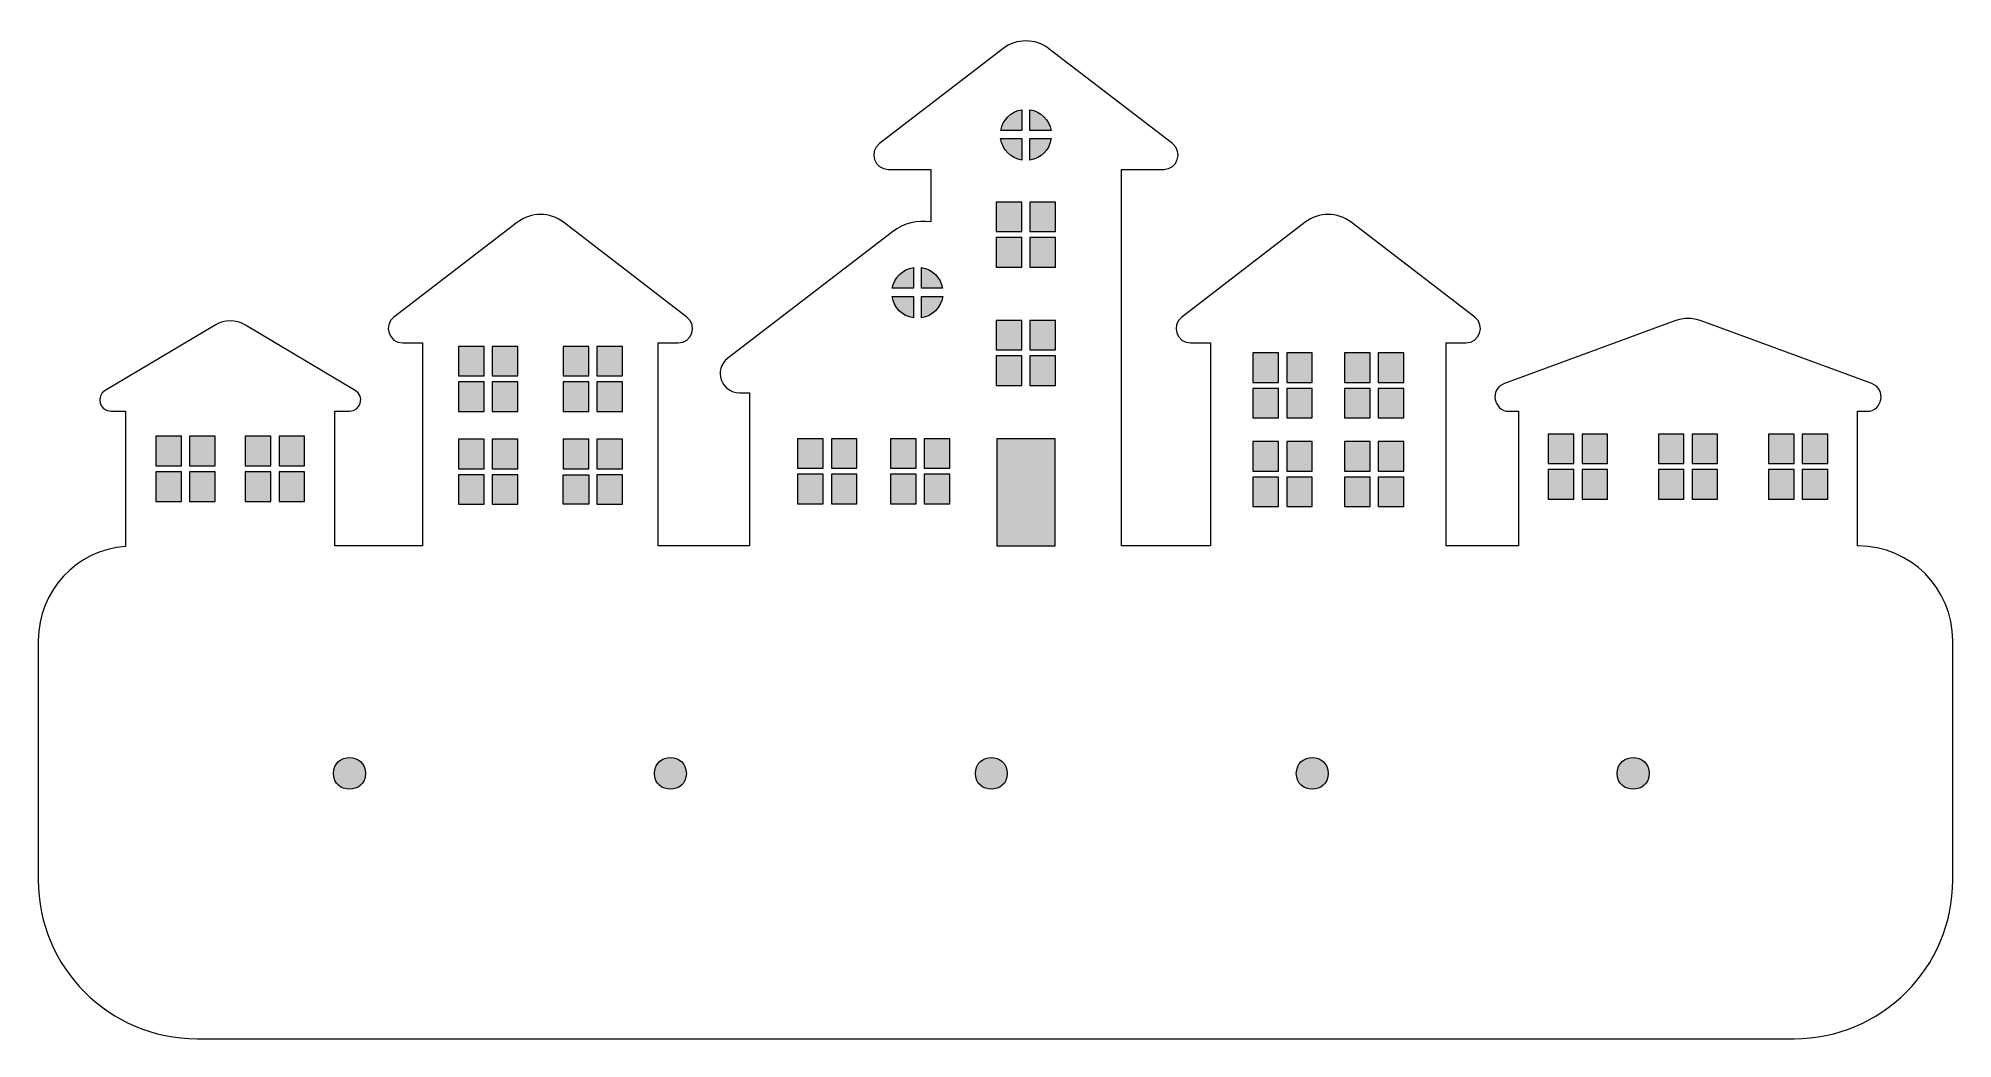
# Model space of a CAD drawing. Header units: inches. Extents: x 14.38 to 20.22, y -14.09 to -11.04.
import ezdxf

# ---------------------------------------------------------------- set-up
doc = ezdxf.new("R2010")
doc.units = ezdxf.units.IN
doc.header["$MEASUREMENT"] = 0
doc.layers.add('_U+0421_U+043B_U+043E_U+0439 1', color=7, linetype='Continuous')

msp = doc.modelspace()

# ---------------------------------------------------------------- hatches: boundary and pattern name
at = {"layer": '_U+0421_U+043B_U+043E_U+0439 1', "true_color": 0xffffff}
h = msp.add_hatch(color=7, dxfattribs=at)
h.dxf.hatch_style = 2
h.paths.add_polyline_path([(15.9847, -12.3687), (16.0628, -12.3687), (16.0628, -12.4589), (15.9847, -12.4589)])
h.paths.add_polyline_path([(15.9847, -12.1755), (16.0628, -12.1755), (16.0628, -12.0853), (15.9847, -12.0853)])
h.paths.add_polyline_path([(15.7684, -12.0672), (15.8465, -12.0672), (15.8465, -11.977), (15.7684, -11.977)])
h.paths.add_polyline_path([(15.9847, -12.3506), (16.0628, -12.3506), (16.0628, -12.2604), (15.9847, -12.2604)])
h.paths.add_polyline_path([(15.7684, -12.1755), (15.8465, -12.1755), (15.8465, -12.0853), (15.7684, -12.0853)])
h.paths.add_polyline_path([(15.7684, -12.4589), (15.8465, -12.4589), (15.8465, -12.3687), (15.7684, -12.3687)])
h.paths.add_polyline_path([(16.9834, -12.4574), (17.0614, -12.4574), (17.0614, -12.3671), (16.9834, -12.3671)])
h.paths.add_polyline_path([(15.7684, -12.3506), (15.8465, -12.3506), (15.8465, -12.2604), (15.7684, -12.2604)])
h.paths.add_polyline_path([(16.0876, -12.0672), (16.1656, -12.0672), (16.1656, -11.977), (16.0876, -11.977)])
h.paths.add_polyline_path([(16.8026, -12.4574), (16.8807, -12.4574), (16.8807, -12.3671), (16.8026, -12.3671)])
h.paths.add_polyline_path([(16.6998, -12.349), (16.7778, -12.349), (16.7778, -12.2588), (16.6998, -12.2588)])
h.paths.add_polyline_path([(16.6998, -12.4574), (16.7778, -12.4574), (16.7778, -12.3671), (16.6998, -12.3671)])
h.paths.add_polyline_path([(15.9847, -12.0672), (16.0628, -12.0672), (16.0628, -11.977), (15.9847, -11.977)])
h.paths.add_polyline_path([(16.8026, -12.349), (16.8807, -12.349), (16.8807, -12.2588), (16.8026, -12.2588)])
h.paths.add_polyline_path([(16.0876, -12.3506), (16.1656, -12.3506), (16.1656, -12.2604), (16.0876, -12.2604)])
h.paths.add_polyline_path([(16.0876, -12.4589), (16.1656, -12.4589), (16.1656, -12.3687), (16.0876, -12.3687)])
h.paths.add_polyline_path([(15.6656, -12.1755), (15.7436, -12.1755), (15.7436, -12.0853), (15.6656, -12.0853)])
h.paths.add_polyline_path([(16.0876, -12.1755), (16.1656, -12.1755), (16.1656, -12.0853), (16.0876, -12.0853)])
h.paths.add_polyline_path([(15.6656, -12.0672), (15.7436, -12.0672), (15.7436, -11.977), (15.6656, -11.977)])
edge = h.paths.add_edge_path()
edge.add_spline(control_points=[(17.0775, -11.7999), (17.0775, -11.7999), (17.1419, -11.7999), (17.1419, -11.7999), (17.1362, -11.7673), (17.1103, -11.7417), (17.0775, -11.7365), (17.0775, -11.7365), (17.0775, -11.7999), (17.0775, -11.7999)], knot_values=[0, 0, 0, 0, 1, 1, 1, 2, 2, 2, 3, 3, 3, 3], degree=3, periodic=1)
h.paths.add_polyline_path([(14.7422, -12.4499), (14.8203, -12.4499), (14.8203, -12.3596), (14.7422, -12.3596)])
edge = h.paths.add_edge_path()
edge.add_spline(control_points=[(17.0527, -11.7999), (17.0527, -11.7999), (17.0527, -11.7365), (17.0527, -11.7365), (17.02, -11.7417), (16.9941, -11.7673), (16.9884, -11.7999), (16.9884, -11.7999), (17.0527, -11.7999), (17.0527, -11.7999)], knot_values=[0, 0, 0, 0, 1, 1, 1, 2, 2, 2, 3, 3, 3, 3], degree=3, periodic=1)
edge = h.paths.add_edge_path()
edge.add_spline(control_points=[(16.988, -11.8247), (16.9929, -11.8583), (17.0192, -11.885), (17.0527, -11.8903), (17.0527, -11.8903), (17.0527, -11.8247), (17.0527, -11.8247), (17.0527, -11.8247), (16.988, -11.8247), (16.988, -11.8247)], knot_values=[0, 0, 0, 0, 1, 1, 1, 2, 2, 2, 3, 3, 3, 3], degree=3, periodic=1)
h.paths.add_polyline_path([(17.3837, -11.8977), (17.3057, -11.8977), (17.3057, -11.9879), (17.3837, -11.9879)])
h.paths.add_polyline_path([(15.6656, -12.3506), (15.7436, -12.3506), (15.7436, -12.2604), (15.6656, -12.2604)])
h.paths.add_polyline_path([(17.3837, -11.6449), (17.3057, -11.6449), (17.3057, -11.7352), (17.3837, -11.7352)])
h.paths.add_polyline_path([(17.3837, -11.5366), (17.3057, -11.5366), (17.3057, -11.6269), (17.3837, -11.6269)])
h.paths.add_polyline_path([(15.0153, -12.3416), (15.0933, -12.3416), (15.0933, -12.2513), (15.0153, -12.2513)])
h.paths.add_polyline_path([(15.1181, -12.3416), (15.1961, -12.3416), (15.1961, -12.2513), (15.1181, -12.2513)])
h.paths.add_polyline_path([(15.1181, -12.4499), (15.1961, -12.4499), (15.1961, -12.3596), (15.1181, -12.3596)])
h.paths.add_polyline_path([(14.7422, -12.3416), (14.8203, -12.3416), (14.8203, -12.2513), (14.7422, -12.2513)])
h.paths.add_polyline_path([(15.6656, -12.4589), (15.7436, -12.4589), (15.7436, -12.3687), (15.6656, -12.3687)])
h.paths.add_polyline_path([(15.0153, -12.4499), (15.0933, -12.4499), (15.0933, -12.3596), (15.0153, -12.3596)])
h.paths.add_polyline_path([(14.8451, -12.4499), (14.9231, -12.4499), (14.9231, -12.3596), (14.8451, -12.3596)])
h.paths.add_polyline_path([(14.8451, -12.3416), (14.9231, -12.3416), (14.9231, -12.2513), (14.8451, -12.2513)])
h.paths.add_polyline_path([(18.9893, -12.443), (19.0673, -12.443), (19.0673, -12.3527), (18.9893, -12.3527)])
h.paths.add_polyline_path([(18.4706, -12.0872), (18.5486, -12.0872), (18.5486, -11.997), (18.4706, -11.997)])
h.paths.add_polyline_path([(18.9893, -12.3347), (19.0673, -12.3347), (19.0673, -12.2444), (18.9893, -12.2444)])
h.paths.add_polyline_path([(18.4706, -12.1955), (18.5486, -12.1955), (18.5486, -12.1053), (18.4706, -12.1053)])
h.paths.add_polyline_path([(19.0921, -12.3347), (19.1701, -12.3347), (19.1701, -12.2444), (19.0921, -12.2444)])
h.paths.add_polyline_path([(19.0921, -12.443), (19.1701, -12.443), (19.1701, -12.3527), (19.0921, -12.3527)])
h.paths.add_polyline_path([(18.3677, -12.0872), (18.4457, -12.0872), (18.4457, -11.997), (18.3677, -11.997)])
h.paths.add_polyline_path([(18.4706, -12.3575), (18.5486, -12.3575), (18.5486, -12.2673), (18.4706, -12.2673)])
h.paths.add_polyline_path([(18.3677, -12.1955), (18.4457, -12.1955), (18.4457, -12.1053), (18.3677, -12.1053)])
h.paths.add_polyline_path([(18.4706, -12.4658), (18.5486, -12.4658), (18.5486, -12.3756), (18.4706, -12.3756)])
h.paths.add_polyline_path([(19.325, -12.3347), (19.403, -12.3347), (19.403, -12.2444), (19.325, -12.2444)])
h.paths.add_polyline_path([(19.6607, -12.3347), (19.7387, -12.3347), (19.7387, -12.2444), (19.6607, -12.2444)])
h.paths.add_polyline_path([(19.7635, -12.443), (19.8415, -12.443), (19.8415, -12.3527), (19.7635, -12.3527)])
h.paths.add_polyline_path([(19.7635, -12.3347), (19.8415, -12.3347), (19.8415, -12.2444), (19.7635, -12.2444)])
h.paths.add_polyline_path([(19.325, -12.443), (19.403, -12.443), (19.403, -12.3527), (19.325, -12.3527)])
h.paths.add_polyline_path([(16.9834, -12.349), (17.0614, -12.349), (17.0614, -12.2588), (16.9834, -12.2588)])
h.paths.add_polyline_path([(18.3677, -12.3575), (18.4457, -12.3575), (18.4457, -12.2673), (18.3677, -12.2673)])
h.paths.add_polyline_path([(19.4278, -12.3347), (19.5058, -12.3347), (19.5058, -12.2444), (19.4278, -12.2444)])
h.paths.add_polyline_path([(19.4278, -12.443), (19.5058, -12.443), (19.5058, -12.3527), (19.4278, -12.3527)])
h.paths.add_polyline_path([(19.6607, -12.443), (19.7387, -12.443), (19.7387, -12.3527), (19.6607, -12.3527)])
h.paths.add_polyline_path([(17.4085, -11.9879), (17.4865, -11.9879), (17.4865, -11.8977), (17.4085, -11.8977)])
h.paths.add_polyline_path([(18.3677, -12.4658), (18.4457, -12.4658), (18.4457, -12.3756), (18.3677, -12.3756)])
h.paths.add_polyline_path([(17.4085, -12.0963), (17.4865, -12.0963), (17.4865, -12.006), (17.4085, -12.006)])
h.paths.add_polyline_path([(17.4085, -11.7352), (17.4865, -11.7352), (17.4865, -11.6449), (17.4085, -11.6449)])
h.paths.add_polyline_path([(17.0862, -12.4574), (17.1642, -12.4574), (17.1642, -12.3671), (17.0862, -12.3671)])
h.paths.add_polyline_path([(17.3837, -12.006), (17.3057, -12.006), (17.3057, -12.0963), (17.3837, -12.0963)])
h.paths.add_polyline_path([(17.4085, -11.6269), (17.4865, -11.6269), (17.4865, -11.5366), (17.4085, -11.5366)])
h.paths.add_polyline_path([(17.0862, -12.349), (17.1642, -12.349), (17.1642, -12.2588), (17.0862, -12.2588)])
h.paths.add_polyline_path([(17.3073, -12.5861), (17.485, -12.5861), (17.485, -12.2588), (17.3073, -12.2588)])
h.paths.add_polyline_path([(18.0885, -12.4658), (18.1665, -12.4658), (18.1665, -12.3756), (18.0885, -12.3756)])
h.paths.add_polyline_path([(18.1914, -12.1955), (18.2694, -12.1955), (18.2694, -12.1053), (18.1914, -12.1053)])
h.paths.add_polyline_path([(18.1914, -12.4658), (18.2694, -12.4658), (18.2694, -12.3756), (18.1914, -12.3756)])
h.paths.add_polyline_path([(18.1914, -12.0872), (18.2694, -12.0872), (18.2694, -11.997), (18.1914, -11.997)])
h.paths.add_polyline_path([(18.1914, -12.3575), (18.2694, -12.3575), (18.2694, -12.2673), (18.1914, -12.2673)])
h.paths.add_polyline_path([(18.0885, -12.0872), (18.1665, -12.0872), (18.1665, -11.997), (18.0885, -11.997)])
h.paths.add_polyline_path([(18.0885, -12.3575), (18.1665, -12.3575), (18.1665, -12.2673), (18.0885, -12.2673)])
h.paths.add_polyline_path([(18.0885, -12.1955), (18.1665, -12.1955), (18.1665, -12.1053), (18.0885, -12.1053)])
edge = h.paths.add_edge_path()
edge.add_spline(control_points=[(17.4085, -11.3184), (17.4085, -11.3184), (17.4729, -11.3184), (17.4729, -11.3184), (17.4672, -11.2858), (17.4413, -11.2602), (17.4085, -11.2549), (17.4085, -11.2549), (17.4085, -11.3184), (17.4085, -11.3184)], knot_values=[0, 0, 0, 0, 1, 1, 1, 2, 2, 2, 3, 3, 3, 3], degree=3, periodic=1)
edge = h.paths.add_edge_path()
edge.add_spline(control_points=[(17.3837, -11.3184), (17.3837, -11.3184), (17.3837, -11.2549), (17.3837, -11.2549), (17.3509, -11.2602), (17.325, -11.2858), (17.3193, -11.3184), (17.3193, -11.3184), (17.3837, -11.3184), (17.3837, -11.3184)], knot_values=[0, 0, 0, 0, 1, 1, 1, 2, 2, 2, 3, 3, 3, 3], degree=3, periodic=1)
edge = h.paths.add_edge_path()
edge.add_spline(control_points=[(17.3837, -11.3432), (17.3837, -11.3432), (17.319, -11.3432), (17.319, -11.3432), (17.3239, -11.3768), (17.3502, -11.4034), (17.3837, -11.4088), (17.3837, -11.4088), (17.3837, -11.3432), (17.3837, -11.3432)], knot_values=[0, 0, 0, 0, 1, 1, 1, 2, 2, 2, 3, 3, 3, 3], degree=3, periodic=1)
edge = h.paths.add_edge_path()
edge.add_spline(control_points=[(17.4085, -11.3432), (17.4085, -11.3432), (17.4085, -11.4088), (17.4085, -11.4088), (17.442, -11.4034), (17.4683, -11.3768), (17.4732, -11.3432), (17.4732, -11.3432), (17.4085, -11.3432), (17.4085, -11.3432)], knot_values=[0, 0, 0, 0, 1, 1, 1, 2, 2, 2, 3, 3, 3, 3], degree=3, periodic=1)
edge = h.paths.add_edge_path()
edge.add_spline(control_points=[(17.1422, -11.8247), (17.1422, -11.8247), (17.0775, -11.8247), (17.0775, -11.8247), (17.0775, -11.8247), (17.0775, -11.8903), (17.0775, -11.8903), (17.111, -11.885), (17.1373, -11.8583), (17.1422, -11.8247)], knot_values=[0, 0, 0, 0, 0.013889, 0.013889, 0.013889, 0.027778, 0.027778, 0.027778, 0.041667, 0.041667, 0.041667, 0.041667], degree=3, periodic=0)
edge.add_line((17.1422, -11.8247), (17.1422, -11.8247))
edge = h.paths.add_edge_path()
edge.add_spline(control_points=[(15.2843, -13.28), (15.2843, -13.3443), (15.3815, -13.3444), (15.3815, -13.28), (15.3815, -13.2157), (15.2843, -13.2156), (15.2843, -13.28)], knot_values=[0, 0, 0, 0, 0.013889, 0.013889, 0.013889, 0.027778, 0.027778, 0.027778, 0.027778], degree=3, periodic=0)
edge.add_line((15.2843, -13.28), (15.2843, -13.28))
edge = h.paths.add_edge_path()
edge.add_spline(control_points=[(16.2631, -13.28), (16.2631, -13.3443), (16.3604, -13.3444), (16.3604, -13.28), (16.3604, -13.2157), (16.2631, -13.2156), (16.2631, -13.28)], knot_values=[0, 0, 0, 0, 0.013889, 0.013889, 0.013889, 0.027778, 0.027778, 0.027778, 0.027778], degree=3, periodic=0)
edge.add_line((16.2631, -13.28), (16.2631, -13.28))
edge = h.paths.add_edge_path()
edge.add_spline(control_points=[(17.2419, -13.28), (17.2419, -13.3443), (17.3392, -13.3444), (17.3392, -13.28), (17.3392, -13.2157), (17.2419, -13.2156), (17.2419, -13.28)], knot_values=[0, 0, 0, 0, 0.013889, 0.013889, 0.013889, 0.027778, 0.027778, 0.027778, 0.027778], degree=3, periodic=0)
edge.add_line((17.2419, -13.28), (17.2419, -13.28))
edge = h.paths.add_edge_path()
edge.add_spline(control_points=[(18.2208, -13.28), (18.2208, -13.3443), (18.318, -13.3444), (18.318, -13.28), (18.318, -13.2157), (18.2208, -13.2156), (18.2208, -13.28)], knot_values=[0, 0, 0, 0, 0.013889, 0.013889, 0.013889, 0.027778, 0.027778, 0.027778, 0.027778], degree=3, periodic=0)
edge.add_line((18.2208, -13.28), (18.2208, -13.28))
edge = h.paths.add_edge_path()
edge.add_spline(control_points=[(19.1996, -13.28), (19.1996, -13.3443), (19.2968, -13.3444), (19.2968, -13.28), (19.2968, -13.2157), (19.1996, -13.2156), (19.1996, -13.28)], knot_values=[0, 0, 0, 0, 0.013889, 0.013889, 0.013889, 0.027778, 0.027778, 0.027778, 0.027778], degree=3, periodic=0)
edge.add_line((19.1996, -13.28), (19.1996, -13.28))

# ---------------------------------------------------------------- linework, layer by layer
at = {"layer": '_U+0421_U+043B_U+043E_U+0439 1', "lineweight": 0}
for points in [[(17.3837, -11.5366), (17.3057, -11.5366), (17.3057, -11.6269), (17.3837, -11.6269), (17.3837, -11.5366)], [(17.4085, -11.6269), (17.4865, -11.6269), (17.4865, -11.5366), (17.4085, -11.5366), (17.4085, -11.6269)], [(17.3837, -11.6449), (17.3057, -11.6449), (17.3057, -11.7352), (17.3837, -11.7352), (17.3837, -11.6449)], [(17.4085, -11.7352), (17.4865, -11.7352), (17.4865, -11.6449), (17.4085, -11.6449), (17.4085, -11.7352)], [(17.3837, -11.8977), (17.3057, -11.8977), (17.3057, -11.9879), (17.3837, -11.9879), (17.3837, -11.8977)], [(17.4085, -11.9879), (17.4865, -11.9879), (17.4865, -11.8977), (17.4085, -11.8977), (17.4085, -11.9879)], [(15.6656, -12.0672), (15.7436, -12.0672), (15.7436, -11.977), (15.6656, -11.977), (15.6656, -12.0672)], [(15.7684, -12.0672), (15.8465, -12.0672), (15.8465, -11.977), (15.7684, -11.977), (15.7684, -12.0672)], [(15.9847, -12.0672), (16.0628, -12.0672), (16.0628, -11.977), (15.9847, -11.977), (15.9847, -12.0672)], [(16.0876, -12.0672), (16.1656, -12.0672), (16.1656, -11.977), (16.0876, -11.977), (16.0876, -12.0672)], [(17.3837, -12.006), (17.3057, -12.006), (17.3057, -12.0963), (17.3837, -12.0963), (17.3837, -12.006)], [(17.4085, -12.0963), (17.4865, -12.0963), (17.4865, -12.006), (17.4085, -12.006), (17.4085, -12.0963)], [(18.0885, -12.0872), (18.1665, -12.0872), (18.1665, -11.997), (18.0885, -11.997), (18.0885, -12.0872)], [(18.1914, -12.0872), (18.2694, -12.0872), (18.2694, -11.997), (18.1914, -11.997), (18.1914, -12.0872)], [(18.3677, -12.0872), (18.4457, -12.0872), (18.4457, -11.997), (18.3677, -11.997), (18.3677, -12.0872)], [(18.4706, -12.0872), (18.5486, -12.0872), (18.5486, -11.997), (18.4706, -11.997), (18.4706, -12.0872)], [(15.6656, -12.1755), (15.7436, -12.1755), (15.7436, -12.0853), (15.6656, -12.0853), (15.6656, -12.1755)], [(15.7684, -12.1755), (15.8465, -12.1755), (15.8465, -12.0853), (15.7684, -12.0853), (15.7684, -12.1755)], [(15.9847, -12.1755), (16.0628, -12.1755), (16.0628, -12.0853), (15.9847, -12.0853), (15.9847, -12.1755)], [(16.0876, -12.1755), (16.1656, -12.1755), (16.1656, -12.0853), (16.0876, -12.0853), (16.0876, -12.1755)], [(18.0885, -12.1955), (18.1665, -12.1955), (18.1665, -12.1053), (18.0885, -12.1053), (18.0885, -12.1955)], [(18.1914, -12.1955), (18.2694, -12.1955), (18.2694, -12.1053), (18.1914, -12.1053), (18.1914, -12.1955)], [(18.3677, -12.1955), (18.4457, -12.1955), (18.4457, -12.1053), (18.3677, -12.1053), (18.3677, -12.1955)], [(18.4706, -12.1955), (18.5486, -12.1955), (18.5486, -12.1053), (18.4706, -12.1053), (18.4706, -12.1955)], [(14.7422, -12.3416), (14.8203, -12.3416), (14.8203, -12.2513), (14.7422, -12.2513), (14.7422, -12.3416)], [(14.8451, -12.3416), (14.9231, -12.3416), (14.9231, -12.2513), (14.8451, -12.2513), (14.8451, -12.3416)], [(15.0153, -12.3416), (15.0933, -12.3416), (15.0933, -12.2513), (15.0153, -12.2513), (15.0153, -12.3416)], [(15.1181, -12.3416), (15.1961, -12.3416), (15.1961, -12.2513), (15.1181, -12.2513), (15.1181, -12.3416)], [(15.6656, -12.3506), (15.7436, -12.3506), (15.7436, -12.2604), (15.6656, -12.2604), (15.6656, -12.3506)], [(15.7684, -12.3506), (15.8465, -12.3506), (15.8465, -12.2604), (15.7684, -12.2604), (15.7684, -12.3506)], [(15.9847, -12.3506), (16.0628, -12.3506), (16.0628, -12.2604), (15.9847, -12.2604), (15.9847, -12.3506)], [(16.0876, -12.3506), (16.1656, -12.3506), (16.1656, -12.2604), (16.0876, -12.2604), (16.0876, -12.3506)], [(16.6998, -12.349), (16.7778, -12.349), (16.7778, -12.2588), (16.6998, -12.2588), (16.6998, -12.349)], [(16.8026, -12.349), (16.8807, -12.349), (16.8807, -12.2588), (16.8026, -12.2588), (16.8026, -12.349)], [(16.9834, -12.349), (17.0614, -12.349), (17.0614, -12.2588), (16.9834, -12.2588), (16.9834, -12.349)], [(17.0862, -12.349), (17.1642, -12.349), (17.1642, -12.2588), (17.0862, -12.2588), (17.0862, -12.349)], [(17.3073, -12.5861), (17.485, -12.5861), (17.485, -12.2588), (17.3073, -12.2588), (17.3073, -12.5861)], [(18.9893, -12.3347), (19.0673, -12.3347), (19.0673, -12.2444), (18.9893, -12.2444), (18.9893, -12.3347)], [(19.0921, -12.3347), (19.1701, -12.3347), (19.1701, -12.2444), (19.0921, -12.2444), (19.0921, -12.3347)], [(19.325, -12.3347), (19.403, -12.3347), (19.403, -12.2444), (19.325, -12.2444), (19.325, -12.3347)], [(19.4278, -12.3347), (19.5058, -12.3347), (19.5058, -12.2444), (19.4278, -12.2444), (19.4278, -12.3347)], [(19.6607, -12.3347), (19.7387, -12.3347), (19.7387, -12.2444), (19.6607, -12.2444), (19.6607, -12.3347)], [(19.7635, -12.3347), (19.8415, -12.3347), (19.8415, -12.2444), (19.7635, -12.2444), (19.7635, -12.3347)], [(18.0885, -12.3575), (18.1665, -12.3575), (18.1665, -12.2673), (18.0885, -12.2673), (18.0885, -12.3575)], [(18.1914, -12.3575), (18.2694, -12.3575), (18.2694, -12.2673), (18.1914, -12.2673), (18.1914, -12.3575)], [(18.3677, -12.3575), (18.4457, -12.3575), (18.4457, -12.2673), (18.3677, -12.2673), (18.3677, -12.3575)], [(18.4706, -12.3575), (18.5486, -12.3575), (18.5486, -12.2673), (18.4706, -12.2673), (18.4706, -12.3575)], [(14.7422, -12.4499), (14.8203, -12.4499), (14.8203, -12.3596), (14.7422, -12.3596), (14.7422, -12.4499)], [(14.8451, -12.4499), (14.9231, -12.4499), (14.9231, -12.3596), (14.8451, -12.3596), (14.8451, -12.4499)], [(15.0153, -12.4499), (15.0933, -12.4499), (15.0933, -12.3596), (15.0153, -12.3596), (15.0153, -12.4499)], [(15.1181, -12.4499), (15.1961, -12.4499), (15.1961, -12.3596), (15.1181, -12.3596), (15.1181, -12.4499)], [(15.6656, -12.4589), (15.7436, -12.4589), (15.7436, -12.3687), (15.6656, -12.3687), (15.6656, -12.4589)], [(15.7684, -12.4589), (15.8465, -12.4589), (15.8465, -12.3687), (15.7684, -12.3687), (15.7684, -12.4589)], [(15.9847, -12.3687), (16.0628, -12.3687), (16.0628, -12.4589), (15.9847, -12.4589), (15.9847, -12.3687)], [(16.0876, -12.4589), (16.1656, -12.4589), (16.1656, -12.3687), (16.0876, -12.3687), (16.0876, -12.4589)], [(16.6998, -12.4574), (16.7778, -12.4574), (16.7778, -12.3671), (16.6998, -12.3671), (16.6998, -12.4574)], [(16.8026, -12.4574), (16.8807, -12.4574), (16.8807, -12.3671), (16.8026, -12.3671), (16.8026, -12.4574)], [(16.9834, -12.4574), (17.0614, -12.4574), (17.0614, -12.3671), (16.9834, -12.3671), (16.9834, -12.4574)], [(17.0862, -12.4574), (17.1642, -12.4574), (17.1642, -12.3671), (17.0862, -12.3671), (17.0862, -12.4574)], [(18.0885, -12.4658), (18.1665, -12.4658), (18.1665, -12.3756), (18.0885, -12.3756), (18.0885, -12.4658)], [(18.1914, -12.4658), (18.2694, -12.4658), (18.2694, -12.3756), (18.1914, -12.3756), (18.1914, -12.4658)], [(18.3677, -12.4658), (18.4457, -12.4658), (18.4457, -12.3756), (18.3677, -12.3756), (18.3677, -12.4658)], [(18.4706, -12.4658), (18.5486, -12.4658), (18.5486, -12.3756), (18.4706, -12.3756), (18.4706, -12.4658)], [(18.9893, -12.443), (19.0673, -12.443), (19.0673, -12.3527), (18.9893, -12.3527), (18.9893, -12.443)], [(19.0921, -12.443), (19.1701, -12.443), (19.1701, -12.3527), (19.0921, -12.3527), (19.0921, -12.443)], [(19.325, -12.443), (19.403, -12.443), (19.403, -12.3527), (19.325, -12.3527), (19.325, -12.443)], [(19.4278, -12.443), (19.5058, -12.443), (19.5058, -12.3527), (19.4278, -12.3527), (19.4278, -12.443)], [(19.6607, -12.443), (19.7387, -12.443), (19.7387, -12.3527), (19.6607, -12.3527), (19.6607, -12.443)], [(19.7635, -12.443), (19.8415, -12.443), (19.8415, -12.3527), (19.7635, -12.3527), (19.7635, -12.443)]]:
    msp.add_lwpolyline(points, dxfattribs=at)
at = {"layer": '_U+0421_U+043B_U+043E_U+0439 1', "color": 1, "lineweight": 9, "true_color": 0xff0000}
msp.add_open_spline([(19.9348, -12.5861), (20.0938, -12.5861), (20.2227, -12.7151), (20.2227, -12.8741), (20.2227, -12.8741), (20.2227, -13.6054), (20.2227, -13.6054), (20.2227, -13.8727), (20.006, -14.0894), (19.7387, -14.0894), (19.7387, -14.0894), (14.8679, -14.0894), (14.8679, -14.0894), (14.6005, -14.0894), (14.3838, -13.8727), (14.3838, -13.6054), (14.3838, -13.6054), (14.3838, -12.8741), (14.3838, -12.8741), (14.3838, -12.7225), (14.501, -12.5986), (14.6497, -12.5872), (14.6497, -12.5872), (14.6497, -12.1752), (14.6497, -12.1752), (14.6497, -12.1752), (14.6057, -12.1752), (14.6057, -12.1752), (14.5707, -12.1752), (14.558, -12.1291), (14.5881, -12.1112), (14.5881, -12.1112), (14.923, -11.9119), (14.923, -11.9119), (14.9515, -11.895), (14.9869, -11.895), (15.0154, -11.9119), (15.0154, -11.9119), (15.3503, -12.1112), (15.3503, -12.1112), (15.3803, -12.1291), (15.3677, -12.1752), (15.3327, -12.1752), (15.3327, -12.1752), (15.2887, -12.1752), (15.2887, -12.1752), (15.2887, -12.1752), (15.2887, -12.5861), (15.2887, -12.5861), (15.2887, -12.5861), (15.5561, -12.5861), (15.5561, -12.5861), (15.5561, -12.5861), (15.5561, -11.9666), (15.5561, -11.9666), (15.5561, -11.9666), (15.4953, -11.9666), (15.4953, -11.9666), (15.4533, -11.9666), (15.4352, -11.9134), (15.4686, -11.8878), (15.4686, -11.8878), (15.8451, -11.5985), (15.8451, -11.5985), (15.8866, -11.5666), (15.9443, -11.5666), (15.9858, -11.5985), (15.9858, -11.5985), (16.3623, -11.8878), (16.3623, -11.8878), (16.3956, -11.9134), (16.3775, -11.9666), (16.3356, -11.9666), (16.3356, -11.9666), (16.2748, -11.9666), (16.2748, -11.9666), (16.2748, -11.9666), (16.2748, -12.5861), (16.2748, -12.5861), (16.2748, -12.5861), (16.5532, -12.5861), (16.5532, -12.5861), (16.5532, -12.5861), (16.5532, -12.1187), (16.5532, -12.1187), (16.5532, -12.1187), (16.5225, -12.1187), (16.5225, -12.1187), (16.4664, -12.1187), (16.4423, -12.0476), (16.4867, -12.0134), (16.4867, -12.0134), (16.9894, -11.6273), (16.9894, -11.6273), (17.0236, -11.601), (17.0659, -11.591), (17.1064, -11.5972), (17.1064, -11.5972), (17.1064, -11.437), (17.1064, -11.437), (17.1064, -11.437), (16.976, -11.437), (16.976, -11.437), (16.934, -11.437), (16.9159, -11.3838), (16.9492, -11.3582), (16.9492, -11.3582), (17.3258, -11.0689), (17.3258, -11.0689), (17.3672, -11.037), (17.425, -11.037), (17.4664, -11.0689), (17.4664, -11.0689), (17.843, -11.3582), (17.843, -11.3582), (17.8763, -11.3838), (17.8582, -11.437), (17.8162, -11.437), (17.8162, -11.437), (17.688, -11.437), (17.688, -11.437), (17.688, -11.437), (17.688, -12.5861), (17.688, -12.5861), (17.688, -12.5861), (17.9586, -12.5861), (17.9586, -12.5861), (17.9586, -12.5861), (17.9586, -11.9666), (17.9586, -11.9666), (17.9586, -11.9666), (17.8979, -11.9666), (17.8979, -11.9666), (17.8559, -11.9666), (17.8378, -11.9134), (17.8711, -11.8878), (17.8711, -11.8878), (18.2477, -11.5985), (18.2477, -11.5985), (18.2891, -11.5666), (18.3468, -11.5666), (18.3883, -11.5985), (18.3883, -11.5985), (18.7649, -11.8878), (18.7649, -11.8878), (18.7982, -11.9134), (18.7801, -11.9666), (18.7381, -11.9666), (18.7381, -11.9666), (18.6773, -11.9666), (18.6773, -11.9666), (18.6773, -11.9666), (18.6773, -12.5861), (18.6773, -12.5861), (18.6773, -12.5861), (18.8981, -12.5861), (18.8981, -12.5861), (18.8981, -12.5861), (18.8981, -12.1752), (18.8981, -12.1752), (18.8981, -12.1752), (18.8703, -12.1752), (18.8703, -12.1752), (18.8214, -12.1752), (18.8093, -12.1072), (18.8552, -12.0903), (18.8552, -12.0903), (19.3757, -11.899), (19.3757, -11.899), (19.4014, -11.8896), (19.4295, -11.8896), (19.4551, -11.899), (19.4551, -11.899), (19.9756, -12.0903), (19.9756, -12.0903), (20.0215, -12.1072), (20.0094, -12.1752), (19.9605, -12.1752), (19.9605, -12.1752), (19.9327, -12.1752), (19.9327, -12.1752), (19.9327, -12.1752), (19.9327, -12.5861), (19.9327, -12.5861), (19.9327, -12.5861), (19.9348, -12.5861), (19.9348, -12.5861)], degree=3, knots=[0, 0, 0, 0, 1, 1, 1, 2, 2, 2, 3, 3, 3, 4, 4, 4, 5, 5, 5, 6, 6, 6, 7, 7, 7, 8, 8, 8, 9, 9, 9, 10, 10, 10, 11, 11, 11, 12, 12, 12, 13, 13, 13, 14, 14, 14, 15, 15, 15, 16, 16, 16, 17, 17, 17, 18, 18, 18, 19, 19, 19, 20, 20, 20, 21, 21, 21, 22, 22, 22, 23, 23, 23, 24, 24, 24, 25, 25, 25, 26, 26, 26, 27, 27, 27, 28, 28, 28, 29, 29, 29, 30, 30, 30, 31, 31, 31, 32, 32, 32, 33, 33, 33, 34, 34, 34, 35, 35, 35, 36, 36, 36, 37, 37, 37, 38, 38, 38, 39, 39, 39, 40, 40, 40, 41, 41, 41, 42, 42, 42, 43, 43, 43, 44, 44, 44, 45, 45, 45, 46, 46, 46, 47, 47, 47, 48, 48, 48, 49, 49, 49, 50, 50, 50, 51, 51, 51, 52, 52, 52, 53, 53, 53, 54, 54, 54, 55, 55, 55, 56, 56, 56, 57, 57, 57, 58, 58, 58, 59, 59, 59, 60, 60, 60, 61, 61, 61, 62, 62, 62, 62], dxfattribs=at)
at = {"layer": '_U+0421_U+043B_U+043E_U+0439 1', "lineweight": 0}
for points, knots in [([(17.3837, -11.3184), (17.3837, -11.3184), (17.3837, -11.2549), (17.3837, -11.2549), (17.3509, -11.2602), (17.325, -11.2858), (17.3193, -11.3184), (17.3193, -11.3184), (17.3837, -11.3184), (17.3837, -11.3184)], [0, 0, 0, 0, 1, 1, 1, 2, 2, 2, 3, 3, 3, 3]), ([(17.4085, -11.3184), (17.4085, -11.3184), (17.4729, -11.3184), (17.4729, -11.3184), (17.4672, -11.2858), (17.4413, -11.2602), (17.4085, -11.2549), (17.4085, -11.2549), (17.4085, -11.3184), (17.4085, -11.3184)], [0, 0, 0, 0, 1, 1, 1, 2, 2, 2, 3, 3, 3, 3]), ([(17.3837, -11.3432), (17.3837, -11.3432), (17.319, -11.3432), (17.319, -11.3432), (17.3239, -11.3768), (17.3502, -11.4034), (17.3837, -11.4088), (17.3837, -11.4088), (17.3837, -11.3432), (17.3837, -11.3432)], [0, 0, 0, 0, 1, 1, 1, 2, 2, 2, 3, 3, 3, 3]), ([(17.4085, -11.3432), (17.4085, -11.3432), (17.4085, -11.4088), (17.4085, -11.4088), (17.442, -11.4034), (17.4683, -11.3768), (17.4732, -11.3432), (17.4732, -11.3432), (17.4085, -11.3432), (17.4085, -11.3432)], [0, 0, 0, 0, 1, 1, 1, 2, 2, 2, 3, 3, 3, 3]), ([(17.0527, -11.7999), (17.0527, -11.7999), (17.0527, -11.7365), (17.0527, -11.7365), (17.02, -11.7417), (16.9941, -11.7673), (16.9884, -11.7999), (16.9884, -11.7999), (17.0527, -11.7999), (17.0527, -11.7999)], [0, 0, 0, 0, 1, 1, 1, 2, 2, 2, 3, 3, 3, 3]), ([(17.0775, -11.7999), (17.0775, -11.7999), (17.1419, -11.7999), (17.1419, -11.7999), (17.1362, -11.7673), (17.1103, -11.7417), (17.0775, -11.7365), (17.0775, -11.7365), (17.0775, -11.7999), (17.0775, -11.7999)], [0, 0, 0, 0, 1, 1, 1, 2, 2, 2, 3, 3, 3, 3]), ([(16.988, -11.8247), (16.9929, -11.8583), (17.0192, -11.885), (17.0527, -11.8903), (17.0527, -11.8903), (17.0527, -11.8247), (17.0527, -11.8247), (17.0527, -11.8247), (16.988, -11.8247), (16.988, -11.8247)], [0, 0, 0, 0, 1, 1, 1, 2, 2, 2, 3, 3, 3, 3]), ([(17.1422, -11.8247), (17.1422, -11.8247), (17.0775, -11.8247), (17.0775, -11.8247), (17.0775, -11.8247), (17.0775, -11.8903), (17.0775, -11.8903), (17.111, -11.885), (17.1373, -11.8583), (17.1422, -11.8247)], [0, 0, 0, 0, 1, 1, 1, 2, 2, 2, 3, 3, 3, 3]), ([(15.2843, -13.28), (15.2843, -13.3443), (15.3815, -13.3444), (15.3815, -13.28), (15.3815, -13.2157), (15.2843, -13.2156), (15.2843, -13.28)], [0, 0, 0, 0, 1, 1, 1, 2, 2, 2, 2]), ([(16.2631, -13.28), (16.2631, -13.3443), (16.3604, -13.3444), (16.3604, -13.28), (16.3604, -13.2157), (16.2631, -13.2156), (16.2631, -13.28)], [0, 0, 0, 0, 1, 1, 1, 2, 2, 2, 2]), ([(17.2419, -13.28), (17.2419, -13.3443), (17.3392, -13.3444), (17.3392, -13.28), (17.3392, -13.2157), (17.2419, -13.2156), (17.2419, -13.28)], [0, 0, 0, 0, 1, 1, 1, 2, 2, 2, 2]), ([(18.2208, -13.28), (18.2208, -13.3443), (18.318, -13.3444), (18.318, -13.28), (18.318, -13.2157), (18.2208, -13.2156), (18.2208, -13.28)], [0, 0, 0, 0, 1, 1, 1, 2, 2, 2, 2]), ([(19.1996, -13.28), (19.1996, -13.3443), (19.2968, -13.3444), (19.2968, -13.28), (19.2968, -13.2157), (19.1996, -13.2156), (19.1996, -13.28)], [0, 0, 0, 0, 1, 1, 1, 2, 2, 2, 2])]:
    msp.add_open_spline(points, degree=3, knots=knots, dxfattribs=at)

doc.saveas('drawing.dxf')
